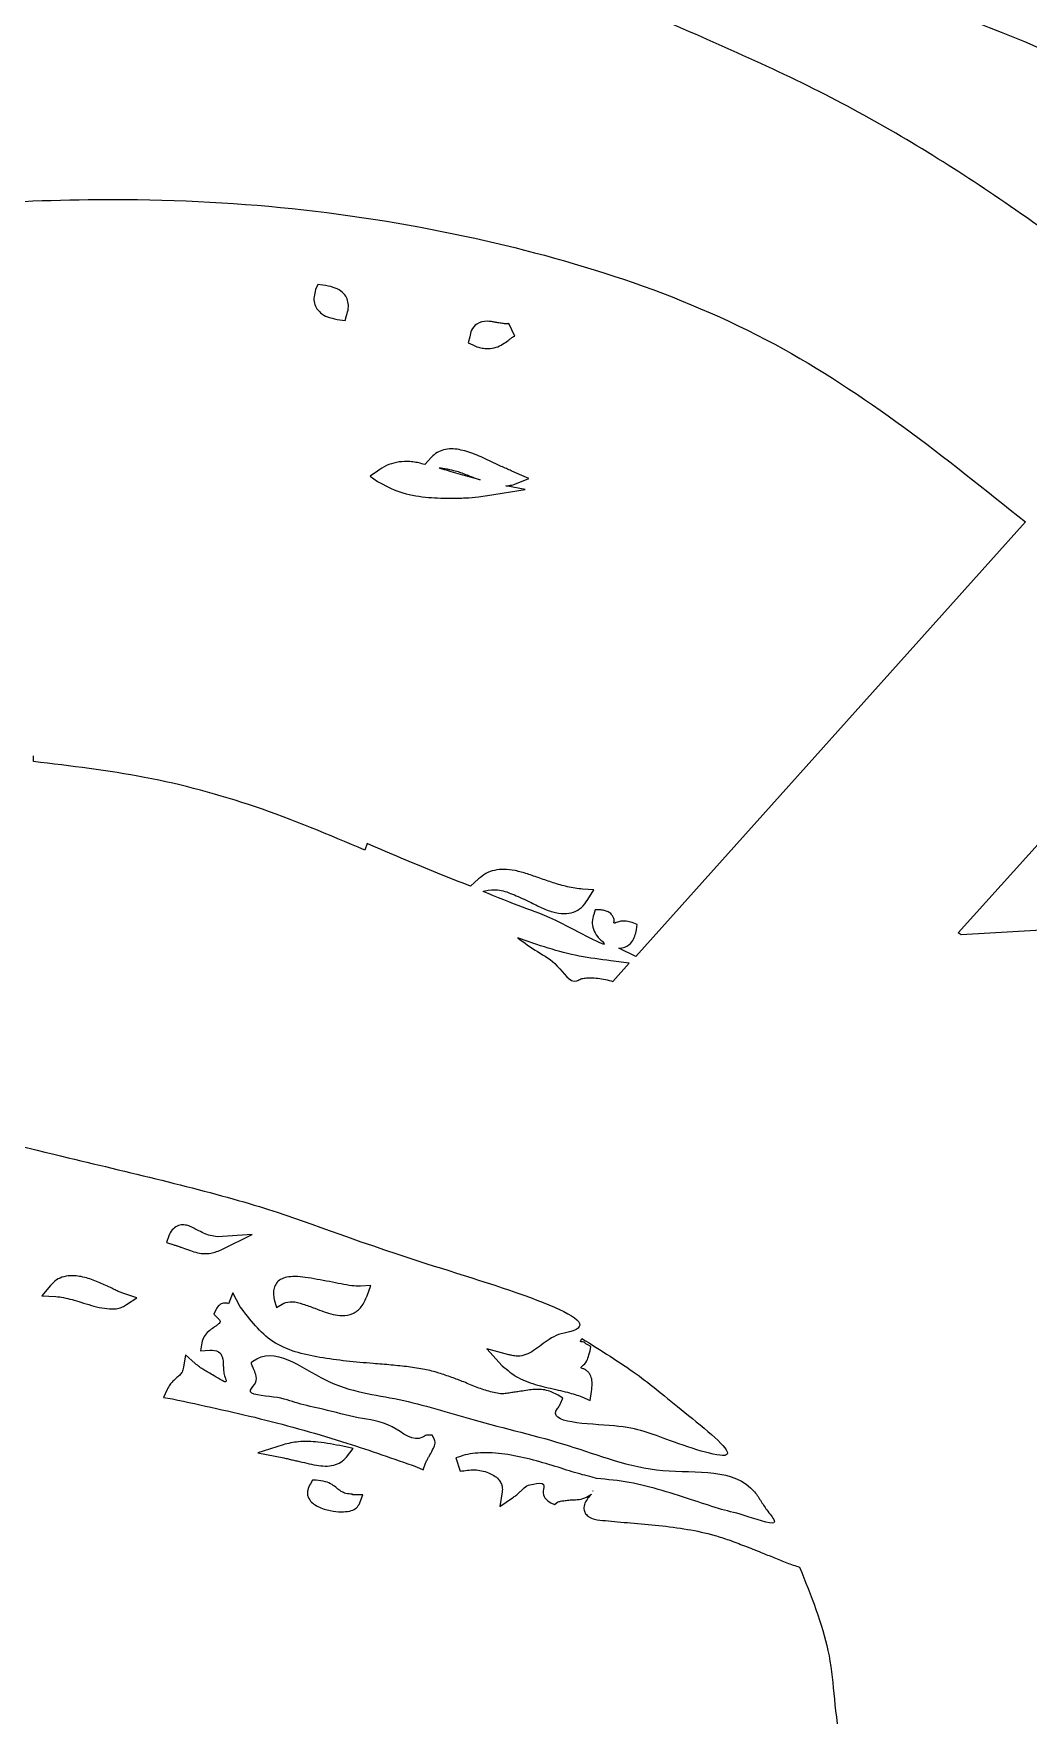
# Model space of a CAD drawing. Header units: inches. Extents: x 0.01 to 3.99, y 0.01 to 4.99.
# Drawn here: x 3.392 to 3.6113, y 1.3589 to 1.7299 of the extents above; entities that cross this region are included whole.
import ezdxf

# ---------------------------------------------------------------- set-up
doc = ezdxf.new("R2010")
doc.units = ezdxf.units.IN
doc.layers.add('Logo', color=7, linetype='CONTINUOUS')
doc.layers.add('outline', color=7, linetype='CONTINUOUS')

msp = doc.modelspace()

# ---------------------------------------------------------------- linework, layer by layer
at = {"layer": 'Logo', "color": 7}
for points in [[(3.455769, 1.674384), (3.45463, 1.674547), (3.454142, 1.673408)], [(3.459511, 1.666737), (3.46065, 1.666574), (3.460976, 1.667713)], [(3.498075, 1.663157), (3.496773, 1.665923)], [(3.488149, 1.662994), (3.487824, 1.661693)], [(3.608559, 1.274755), (3.613928, 1.274267), (3.619135, 1.321292), (3.630037, 1.341956), (3.650051, 1.339516), (3.695937, 1.328939), (3.667625, 1.360343), (3.71286, 1.382473), (3.817811, 1.334309), (3.627597, 1.50337), (3.693985, 1.536727), (3.596518, 1.531032), (3.595867, 1.53152), (3.629712, 1.569107), (3.629549, 1.569107), (3.652818, 1.594979), (3.691707, 1.594654), (3.659977, 1.603115), (3.800563, 1.625407), (3.653794, 1.655347), (3.644682, 1.664133)], [(3.487824, 1.661693), (3.4888, 1.661204)], [(3.479688, 1.636472), (3.478224, 1.634845)], [(3.46781, 1.63338), (3.466183, 1.632241)], [(3.498075, 1.630451), (3.501167, 1.631753), (3.498075, 1.633055)], [(3.466183, 1.632241), (3.46781, 1.631102)], [(3.492054, 1.628011), (3.500353, 1.629312), (3.496122, 1.630126)], [(3.610674, 1.622153), (3.52476, 1.526313), (3.521018, 1.528103)], [(3.391984, 1.56927), (3.391984, 1.570572)], [(3.466996, 1.550558), (3.465532, 1.551209), (3.465044, 1.549744)], [(3.490102, 1.543398), (3.488312, 1.541771)], [(3.491078, 1.540632), (3.491566, 1.540795)], [(3.514184, 1.538842), (3.515486, 1.540958), (3.513045, 1.54112)], [(3.516787, 1.536564), (3.515811, 1.536564), (3.515486, 1.535588)], [(3.524923, 1.532171), (3.525086, 1.53331), (3.523947, 1.533798)], [(3.519716, 1.520781), (3.523296, 1.524849), (3.519228, 1.525337)], [(3.421761, 1.464644), (3.421273, 1.46318)], [(3.421273, 1.46318), (3.4229, 1.462691)], [(3.43364, 1.461715), (3.440148, 1.464969), (3.432501, 1.464481)], [(3.395727, 1.453742), (3.393774, 1.451464), (3.396866, 1.451301)], [(3.414765, 1.450976), (3.411836, 1.451952)], [(3.412487, 1.449511), (3.414765, 1.450976)], [(3.437545, 1.449023), (3.435918, 1.452115), (3.434941, 1.449674)], [(3.44503, 1.45065), (3.445518, 1.448861), (3.447145, 1.449837)], [(3.465532, 1.451464), (3.466345, 1.453742), (3.464067, 1.453579)], [(3.432175, 1.448372), (3.431687, 1.447396), (3.432501, 1.446583)], [(3.429084, 1.44105), (3.428758, 1.43926), (3.430873, 1.439423)], [(3.496773, 1.438447), (3.491892, 1.439749), (3.495309, 1.436006)], [(3.512719, 1.441701), (3.512882, 1.442027)], [(3.514672, 1.43926), (3.514835, 1.440237), (3.514021, 1.440725)], [(3.427619, 1.436494), (3.425504, 1.438447), (3.425016, 1.435681)], [(3.421436, 1.430799), (3.420622, 1.429009), (3.422575, 1.428684)], [(3.508163, 1.427708), (3.508651, 1.428847), (3.507675, 1.429497)], [(3.512882, 1.429172), (3.514672, 1.428358), (3.514997, 1.430311)], [(3.446982, 1.418595), (3.44145, 1.416806)], [(3.460976, 1.415829), (3.46244, 1.417782), (3.460162, 1.41827)], [(3.480339, 1.419897), (3.479851, 1.420711), (3.479037, 1.420711)], [(3.44145, 1.416806), (3.447145, 1.415667)], [(3.476434, 1.413714), (3.477898, 1.413063), (3.478386, 1.414528)], [(3.485058, 1.415667), (3.486034, 1.412738)], [(3.454304, 1.410785), (3.453491, 1.410785), (3.453003, 1.409972)], [(3.516136, 1.411111), (3.51516, 1.411436)], [(3.463742, 1.405416), (3.464556, 1.407531), (3.462278, 1.407531), (3.462278, 1.407694)], [(3.495309, 1.408182), (3.494821, 1.404927), (3.497587, 1.40688)], [(3.514997, 1.407694), (3.514835, 1.407531)], [(3.506048, 1.405741), (3.506862, 1.405416), (3.507512, 1.405904)]]:
    msp.add_lwpolyline(points, dxfattribs=at)
for points in [[(3.454467, 1.669178)], [(3.490427, 1.631428)], [(3.498726, 1.530381)], [(3.44503, 1.45065)], [(3.515323, 1.408344), (3.515323, 1.408344)], [(3.560883, 1.391585)]]:
    msp.add_lwpolyline(points, close=True, dxfattribs=at)
for points, knots in [([(3.644682, 1.664133), (3.631999, 1.673857), (3.607846, 1.692374), (3.568805, 1.71648), (3.541437, 1.728225), (3.527364, 1.734264)], [0, 0, 0, 0, 0.047935, 0.09129, 0.137178, 0.137178, 0.137178, 0.137178]), ([(3.324783, 1.679103), (3.324075, 1.679231), (3.322653, 1.679489), (3.320558, 1.680066), (3.318952, 1.6804), (3.317883, 1.680739), (3.317289, 1.680863), (3.307135, 1.681307), (3.353086, 1.689248), (3.371222, 1.692078), (3.423553, 1.694583), (3.483192, 1.688715), (3.556354, 1.665849), (3.592969, 1.636395), (3.610674, 1.622153)], [0, 0, 0, 0, 0.002156, 0.004335, 0.006514, 0.007073, 0.007694, 0.00834, 0.036585, 0.066046, 0.096869, 0.180304, 0.252678, 0.320437, 0.320437, 0.320437, 0.320437]), ([(3.454142, 1.673408), (3.454012, 1.672892), (3.453768, 1.671915), (3.4538, 1.670407), (3.454248, 1.669581), (3.454467, 1.669178)], [0, 0, 0, 0, 0.001598, 0.003023, 0.004382, 0.004382, 0.004382, 0.004382]), ([(3.460976, 1.667713), (3.461142, 1.66823), (3.461455, 1.669203), (3.461359, 1.670684), (3.460864, 1.67207), (3.4597, 1.673224), (3.457924, 1.674035), (3.45654, 1.674259), (3.455769, 1.674384)], [0, 0, 0, 0, 0.001615, 0.00304, 0.004369, 0.005946, 0.007803, 0.010139, 0.010139, 0.010139, 0.010139]), ([(3.454467, 1.669178), (3.454806, 1.668768), (3.455545, 1.667876), (3.457369, 1.667093), (3.458745, 1.666864), (3.459511, 1.666737)], [0, 0, 0, 0, 0.001577, 0.003434, 0.00577, 0.00577, 0.00577, 0.00577]), ([(3.496773, 1.665923), (3.496611, 1.665895), (3.496143, 1.665812), (3.495323, 1.665949), (3.494402, 1.666059), (3.49354, 1.666247), (3.492781, 1.666371), (3.491487, 1.666469), (3.489759, 1.666145), (3.488447, 1.664587), (3.488243, 1.663496), (3.488149, 1.662994)], [0, 0, 0, 0, 0.000493, 0.001418, 0.002459, 0.003282, 0.004063, 0.004764, 0.007188, 0.008971, 0.010489, 0.010489, 0.010489, 0.010489]), ([(3.4888, 1.661204), (3.48921, 1.661021), (3.489976, 1.660679), (3.49114, 1.660439), (3.492464, 1.660345), (3.493939, 1.660569), (3.495388, 1.661303), (3.496379, 1.662013), (3.497102, 1.662537), (3.497558, 1.662915), (3.497908, 1.663079), (3.498075, 1.663157)], [0, 0, 0, 0, 0.001344, 0.00251, 0.003542, 0.005319, 0.006901, 0.008367, 0.008974, 0.009582, 0.010132, 0.010132, 0.010132, 0.010132]), ([(3.498075, 1.633055), (3.497734, 1.633219), (3.497033, 1.633558), (3.495945, 1.634039), (3.49393, 1.634885), (3.491195, 1.636308), (3.487661, 1.637746), (3.484669, 1.63839), (3.48242, 1.638132), (3.480888, 1.637517), (3.480088, 1.63682), (3.479688, 1.636472)], [0, 0, 0, 0, 0.001135, 0.002335, 0.003569, 0.007691, 0.01157, 0.015017, 0.016711, 0.018297, 0.019878, 0.019878, 0.019878, 0.019878]), ([(3.478224, 1.634845), (3.477791, 1.634953), (3.47693, 1.635167), (3.47563, 1.635424), (3.473971, 1.635548), (3.471995, 1.635353), (3.469749, 1.634669), (3.468463, 1.633814), (3.46781, 1.63338)], [0, 0, 0, 0, 0.001339, 0.002663, 0.003968, 0.006317, 0.008583, 0.010926, 0.010926, 0.010926, 0.010926]), ([(3.490427, 1.631428), (3.490278, 1.63148), (3.48999, 1.631582), (3.489562, 1.631761), (3.488454, 1.632149), (3.486522, 1.632938), (3.48474, 1.633579), (3.480446, 1.634336), (3.482407, 1.633715), (3.483205, 1.633523), (3.484478, 1.633071), (3.486148, 1.632591), (3.488283, 1.632046), (3.489712, 1.631634), (3.490427, 1.631428)], [0, 0, 0, 0, 0.000475, 0.000916, 0.00139, 0.004019, 0.006658, 0.009358, 0.010259, 0.011185, 0.012086, 0.014218, 0.016444, 0.01868, 0.01868, 0.01868, 0.01868]), ([(3.46781, 1.631102), (3.469418, 1.630224), (3.472724, 1.628419), (3.478267, 1.627563), (3.483128, 1.627301), (3.487032, 1.627424), (3.489807, 1.627621), (3.491399, 1.627897), (3.492054, 1.628011)], [0, 0, 0, 0, 0.005459, 0.01122, 0.016592, 0.020082, 0.022931, 0.024926, 0.024926, 0.024926, 0.024926]), ([(3.496122, 1.630126), (3.49634, 1.630136), (3.496778, 1.630158), (3.497428, 1.630291), (3.497858, 1.630398), (3.498075, 1.630451)], [0, 0, 0, 0, 0.000653, 0.001315, 0.001984, 0.001984, 0.001984, 0.001984]), ([(3.465044, 1.549744), (3.457065, 1.553115), (3.441316, 1.559768), (3.416744, 1.566361), (3.400174, 1.568308), (3.391984, 1.56927)], [0, 0, 0, 0, 0.025967, 0.051256, 0.075975, 0.075975, 0.075975, 0.075975]), ([(3.488312, 1.541771), (3.48589, 1.542744), (3.481088, 1.544674), (3.473978, 1.547594), (3.469307, 1.549577), (3.466996, 1.550558)], [0, 0, 0, 0, 0.00783, 0.015527, 0.023056, 0.023056, 0.023056, 0.023056]), ([(3.513045, 1.54112), (3.511922, 1.541279), (3.509712, 1.541592), (3.506582, 1.542522), (3.503661, 1.54354), (3.500904, 1.544516), (3.498261, 1.545271), (3.495799, 1.545605), (3.493595, 1.545372), (3.491647, 1.5447), (3.490619, 1.543834), (3.490102, 1.543398)], [0, 0, 0, 0, 0.003397, 0.006689, 0.00977, 0.012681, 0.015458, 0.018012, 0.020073, 0.022065, 0.024077, 0.024077, 0.024077, 0.024077]), ([(3.515486, 1.535588), (3.515329, 1.535049), (3.515017, 1.533974), (3.515383, 1.532238), (3.516024, 1.531033), (3.51665, 1.530259), (3.517053, 1.529917), (3.519893, 1.527378), (3.506361, 1.535037), (3.500414, 1.536775), (3.494171, 1.539354), (3.491078, 1.540632)], [0, 0, 0, 0, 0.001661, 0.003312, 0.005153, 0.005727, 0.006273, 0.006768, 0.016421, 0.025975, 0.035359, 0.035359, 0.035359, 0.035359]), ([(3.491566, 1.540795), (3.492472, 1.540933), (3.49452, 1.541247), (3.497689, 1.540012), (3.500809, 1.538668), (3.503669, 1.537123), (3.506316, 1.536087), (3.508814, 1.535627), (3.511058, 1.535938), (3.512934, 1.537052), (3.513751, 1.538222), (3.514184, 1.538842)], [0, 0, 0, 0, 0.002708, 0.006122, 0.009904, 0.012979, 0.015844, 0.018411, 0.020511, 0.022502, 0.024751, 0.024751, 0.024751, 0.024751]), ([(3.523947, 1.533798), (3.523524, 1.533916), (3.522722, 1.534141), (3.521531, 1.534124), (3.520805, 1.533849), (3.520358, 1.533764), (3.520218, 1.533675), (3.51984, 1.533552), (3.520089, 1.534401), (3.519762, 1.534936), (3.519418, 1.535676), (3.518685, 1.536163), (3.517794, 1.536518), (3.517137, 1.536548), (3.516787, 1.536564)], [0, 0, 0, 0, 0.001316, 0.002492, 0.003483, 0.003651, 0.003831, 0.003999, 0.004653, 0.005335, 0.006092, 0.006986, 0.007902, 0.008944, 0.008944, 0.008944, 0.008944]), ([(3.316972, 1.533798), (3.317188, 1.526324), (3.31771, 1.508251), (3.355751, 1.492834), (3.393786, 1.483096), (3.443888, 1.47155), (3.467179, 1.461393), (3.521888, 1.445485), (3.507694, 1.443015), (3.505691, 1.441899), (3.503952, 1.440567), (3.502299, 1.439359), (3.500601, 1.438378), (3.499137, 1.438074), (3.498106, 1.438156), (3.497459, 1.438299), (3.497014, 1.438395), (3.496773, 1.438447)], [0, 0, 0, 0, 0.0209, 0.050537, 0.106687, 0.150177, 0.189225, 0.224024, 0.2265, 0.228791, 0.230949, 0.233046, 0.234941, 0.236793, 0.23741, 0.238036, 0.238776, 0.238776, 0.238776, 0.238776]), ([(3.498726, 1.530381), (3.500188, 1.52932), (3.503127, 1.527187), (3.507544, 1.524945), (3.510395, 1.520026), (3.51263, 1.52141), (3.513688, 1.521554), (3.514954, 1.521624), (3.516436, 1.521512), (3.518069, 1.521234), (3.519164, 1.520933), (3.519716, 1.520781)], [0, 0, 0, 0, 0.005329, 0.010713, 0.016081, 0.017036, 0.018075, 0.019276, 0.020834, 0.022521, 0.024239, 0.024239, 0.024239, 0.024239]), ([(3.519228, 1.525337), (3.516905, 1.525639), (3.512248, 1.526245), (3.505409, 1.528051), (3.500958, 1.529603), (3.498726, 1.530381)], [0, 0, 0, 0, 0.007022, 0.014075, 0.021166, 0.021166, 0.021166, 0.021166]), ([(3.521018, 1.528103), (3.521473, 1.528156), (3.522576, 1.528283), (3.524329, 1.529631), (3.524702, 1.531225), (3.524923, 1.532171)], [0, 0, 0, 0, 0.001363, 0.003304, 0.006137, 0.006137, 0.006137, 0.006137]), ([(3.41509, 1.301115), (3.414788, 1.308112), (3.414041, 1.325444), (3.377756, 1.341073), (3.320442, 1.356391), (3.243422, 1.373889), (3.160601, 1.429382), (3.16317, 1.489256), (3.164508, 1.520455)], [0, 0, 0, 0, 0.019688, 0.048767, 0.103812, 0.205658, 0.285954, 0.373324, 0.373324, 0.373324, 0.373324]), ([(3.432501, 1.464481), (3.43197, 1.464532), (3.430915, 1.464634), (3.429473, 1.465261), (3.428179, 1.465888), (3.427056, 1.466541), (3.425971, 1.466971), (3.424802, 1.467156), (3.423555, 1.466899), (3.422421, 1.466001), (3.421993, 1.465121), (3.421761, 1.464644)], [0, 0, 0, 0, 0.00159, 0.003158, 0.00467, 0.005913, 0.007048, 0.008155, 0.00942, 0.010752, 0.012327, 0.012327, 0.012327, 0.012327]), ([(3.4229, 1.462691), (3.423119, 1.462627), (3.423559, 1.462497), (3.424194, 1.462234), (3.425218, 1.461946), (3.426497, 1.461407), (3.428111, 1.460889), (3.429635, 1.460685), (3.431053, 1.460817), (3.432374, 1.46114), (3.433211, 1.46152), (3.43364, 1.461715)], [0, 0, 0, 0, 0.000682, 0.001376, 0.002059, 0.00387, 0.005533, 0.007135, 0.008441, 0.009783, 0.011193, 0.011193, 0.011193, 0.011193]), ([(3.411836, 1.451952), (3.411585, 1.452034), (3.411023, 1.452216), (3.410166, 1.452627), (3.408679, 1.453372), (3.406509, 1.454369), (3.403676, 1.455478), (3.400965, 1.455967), (3.398706, 1.455735), (3.39695, 1.455049), (3.396135, 1.454178), (3.395727, 1.453742)], [0, 0, 0, 0, 0.000791, 0.00177, 0.002845, 0.005782, 0.008932, 0.011962, 0.013928, 0.015696, 0.017466, 0.017466, 0.017466, 0.017466]), ([(3.464067, 1.453579), (3.463427, 1.453585), (3.46199, 1.453597), (3.459723, 1.45407), (3.457178, 1.454572), (3.454542, 1.455059), (3.452005, 1.455525), (3.449764, 1.455754), (3.447905, 1.455612), (3.446459, 1.455169), (3.445423, 1.454282), (3.444996, 1.45311), (3.444795, 1.451879), (3.44495, 1.451068), (3.44503, 1.45065)], [0, 0, 0, 0, 0.001918, 0.004302, 0.006918, 0.009708, 0.012342, 0.014658, 0.016443, 0.017907, 0.019128, 0.020372, 0.021565, 0.022829, 0.022829, 0.022829, 0.022829]), ([(3.396866, 1.451301), (3.397442, 1.451222), (3.398653, 1.451057), (3.400499, 1.450603), (3.402516, 1.449951), (3.404701, 1.449324), (3.406961, 1.448735), (3.408908, 1.448477), (3.410444, 1.448602), (3.411573, 1.448904), (3.412189, 1.449314), (3.412487, 1.449511)], [0, 0, 0, 0, 0.001744, 0.003665, 0.005693, 0.008102, 0.010483, 0.012701, 0.013947, 0.015091, 0.016156, 0.016156, 0.016156, 0.016156]), ([(3.447145, 1.449837), (3.44776, 1.44998), (3.44918, 1.45031), (3.451498, 1.44958), (3.453812, 1.448783), (3.455998, 1.447904), (3.457991, 1.447266), (3.460144, 1.446952), (3.462436, 1.447365), (3.464506, 1.449003), (3.465173, 1.450603), (3.465532, 1.451464)], [0, 0, 0, 0, 0.001866, 0.004307, 0.007064, 0.009275, 0.011359, 0.013332, 0.015756, 0.01813, 0.020891, 0.020891, 0.020891, 0.020891]), ([(3.434941, 1.449674), (3.434836, 1.449718), (3.434643, 1.449798), (3.434364, 1.449833), (3.434003, 1.449844), (3.433466, 1.449771), (3.432711, 1.449296), (3.432375, 1.448717), (3.432175, 1.448372)], [0, 0, 0, 0, 0.000339, 0.000626, 0.000837, 0.001422, 0.002225, 0.003404, 0.003404, 0.003404, 0.003404]), ([(3.507675, 1.429497), (3.506828, 1.429923), (3.505078, 1.430803), (3.502036, 1.430854), (3.499696, 1.430399), (3.497948, 1.430147), (3.496811, 1.429989), (3.495059, 1.429665), (3.492648, 1.430273), (3.489724, 1.431151), (3.48696, 1.432426), (3.48413, 1.433454), (3.481281, 1.434466), (3.478102, 1.435281), (3.474581, 1.435778), (3.470781, 1.436179), (3.464227, 1.436694), (3.455462, 1.437514), (3.444132, 1.440264), (3.439712, 1.446141), (3.437545, 1.449023)], [0, 0, 0, 0, 0.002813, 0.005813, 0.008876, 0.009991, 0.011105, 0.012328, 0.015292, 0.018365, 0.021536, 0.024389, 0.027401, 0.030603, 0.034214, 0.038056, 0.042072, 0.053903, 0.064821, 0.075331, 0.075331, 0.075331, 0.075331]), ([(3.432501, 1.446583), (3.432663, 1.446449), (3.432912, 1.446246), (3.433109, 1.445947), (3.433194, 1.44564), (3.432786, 1.44527), (3.432312, 1.444881), (3.431475, 1.444337), (3.430524, 1.44361), (3.429451, 1.442528), (3.429207, 1.441548), (3.429084, 1.44105)], [0, 0, 0, 0, 0.000627, 0.000956, 0.001062, 0.001553, 0.00232, 0.003044, 0.004492, 0.005957, 0.007468, 0.007468, 0.007468, 0.007468]), ([(3.479037, 1.420711), (3.478887, 1.420701), (3.478589, 1.420681), (3.478149, 1.420496), (3.475917, 1.418913), (3.470744, 1.42367), (3.463482, 1.424308), (3.456635, 1.426309), (3.450018, 1.427604), (3.445977, 1.429337), (3.438156, 1.429524), (3.441283, 1.432193), (3.441046, 1.433985), (3.440536, 1.435235), (3.440165, 1.436032), (3.439931, 1.436685), (3.444969, 1.440715), (3.456676, 1.430556), (3.472522, 1.429207), (3.490373, 1.423359), (3.510101, 1.418982), (3.5293, 1.411034), (3.547654, 1.413633), (3.55246, 1.405996), (3.553718, 1.404023), (3.557044, 1.400052), (3.548464, 1.403253), (3.543905, 1.404116), (3.537264, 1.406447), (3.530646, 1.408485), (3.523439, 1.410496), (3.518547, 1.410908), (3.516136, 1.411111)], [0, 0, 0, 0, 0.000449, 0.00089, 0.001412, 0.0085, 0.016239, 0.02425, 0.029913, 0.035452, 0.040752, 0.042827, 0.04452, 0.045903, 0.046834, 0.047299, 0.047721, 0.064242, 0.081072, 0.097886, 0.119719, 0.141312, 0.162063, 0.164641, 0.167249, 0.169916, 0.175794, 0.181905, 0.188099, 0.195642, 0.203102, 0.210351, 0.210351, 0.210351, 0.210351]), ([(3.512882, 1.442027), (3.517082, 1.439401), (3.525306, 1.434259), (3.533806, 1.427046), (3.551436, 1.413022), (3.529974, 1.42009), (3.523429, 1.423271), (3.504631, 1.423254), (3.507809, 1.426924), (3.507987, 1.427326), (3.508107, 1.427585), (3.508163, 1.427708)], [0, 0, 0, 0, 0.01429, 0.027983, 0.041126, 0.053998, 0.0668, 0.0799, 0.08036, 0.080813, 0.081218, 0.081218, 0.081218, 0.081218]), ([(3.514021, 1.440725), (3.513852, 1.440825), (3.513526, 1.44102), (3.51315, 1.441365), (3.51249, 1.441221), (3.512587, 1.441504), (3.512692, 1.441575), (3.51271, 1.441658), (3.512719, 1.441701)], [0, 0, 0, 0, 0.00058, 0.001125, 0.001622, 0.00175, 0.001865, 0.001993, 0.001993, 0.001993, 0.001993]), ([(3.430873, 1.439423), (3.431559, 1.439424), (3.432732, 1.439426), (3.433787, 1.437796), (3.433776, 1.436319), (3.43386, 1.43488), (3.433965, 1.433814), (3.435067, 1.431617), (3.43151, 1.434094), (3.429618, 1.434887), (3.428258, 1.435981), (3.427619, 1.436494)], [0, 0, 0, 0, 0.001911, 0.003271, 0.005258, 0.006326, 0.007519, 0.008756, 0.011653, 0.014308, 0.016658, 0.016658, 0.016658, 0.016658]), ([(3.495309, 1.436006), (3.496439, 1.435052), (3.498759, 1.433094), (3.503168, 1.431664), (3.506838, 1.430841), (3.509599, 1.430177), (3.511341, 1.429706), (3.512398, 1.42934), (3.512882, 1.429172)], [0, 0, 0, 0, 0.004398, 0.009027, 0.013668, 0.015728, 0.017542, 0.01908, 0.01908, 0.01908, 0.01908]), ([(3.514997, 1.430311), (3.515078, 1.430893), (3.515224, 1.431938), (3.515037, 1.433413), (3.514531, 1.434438), (3.513855, 1.434975), (3.513382, 1.435345), (3.512246, 1.435498), (3.513822, 1.436531), (3.514225, 1.437709), (3.514515, 1.438716), (3.514672, 1.43926)], [0, 0, 0, 0, 0.001755, 0.003156, 0.004407, 0.005065, 0.005687, 0.006328, 0.007555, 0.008958, 0.010611, 0.010611, 0.010611, 0.010611]), ([(3.425016, 1.435681), (3.424941, 1.435312), (3.424805, 1.434634), (3.42415, 1.433828), (3.423376, 1.433265), (3.422684, 1.432553), (3.421949, 1.431794), (3.421613, 1.431142), (3.421436, 1.430799)], [0, 0, 0, 0, 0.001112, 0.002045, 0.003024, 0.003983, 0.00502, 0.006171, 0.006171, 0.006171, 0.006171]), ([(3.422575, 1.428684), (3.429054, 1.427304), (3.442004, 1.424545), (3.459971, 1.419472), (3.471325, 1.415501), (3.476434, 1.413714)], [0, 0, 0, 0, 0.01987, 0.039716, 0.055952, 0.055952, 0.055952, 0.055952]), ([(3.460162, 1.41827), (3.458346, 1.418609), (3.455126, 1.419211), (3.450647, 1.419438), (3.448116, 1.418856), (3.446982, 1.418595)], [0, 0, 0, 0, 0.005548, 0.009834, 0.01331, 0.01331, 0.01331, 0.01331]), ([(3.478386, 1.414528), (3.478471, 1.414694), (3.478671, 1.415091), (3.478982, 1.415695), (3.479544, 1.416599), (3.48008, 1.41764), (3.480649, 1.418867), (3.480436, 1.419574), (3.480339, 1.419897)], [0, 0, 0, 0, 0.000561, 0.001332, 0.00204, 0.003743, 0.00491, 0.005891, 0.005891, 0.005891, 0.005891]), ([(3.447145, 1.415667), (3.447471, 1.415602), (3.448127, 1.415473), (3.449092, 1.415208), (3.450472, 1.414949), (3.452199, 1.414493), (3.45425, 1.414042), (3.45625, 1.413807), (3.458103, 1.413992), (3.459777, 1.414648), (3.460578, 1.415437), (3.460976, 1.415829)], [0, 0, 0, 0, 0.000998, 0.002003, 0.003001, 0.005206, 0.007361, 0.009299, 0.011221, 0.012901, 0.014564, 0.014564, 0.014564, 0.014564]), ([(3.51516, 1.411436), (3.514436, 1.411612), (3.512944, 1.411975), (3.510665, 1.412628), (3.507329, 1.413723), (3.502875, 1.415061), (3.497362, 1.416384), (3.492787, 1.416893), (3.489386, 1.416733), (3.487129, 1.416402), (3.485737, 1.415908), (3.485058, 1.415667)], [0, 0, 0, 0, 0.002236, 0.004605, 0.00711, 0.012767, 0.018552, 0.02411, 0.026493, 0.028759, 0.030916, 0.030916, 0.030916, 0.030916]), ([(3.453003, 1.409972), (3.452762, 1.409524), (3.452341, 1.408739), (3.452315, 1.407552), (3.45288, 1.406104), (3.454692, 1.404749), (3.457243, 1.403992), (3.459644, 1.403726), (3.461527, 1.403861), (3.463025, 1.404329), (3.463516, 1.405073), (3.463742, 1.405416)], [0, 0, 0, 0, 0.001507, 0.00264, 0.003425, 0.006098, 0.008968, 0.011416, 0.013268, 0.014673, 0.015872, 0.015872, 0.015872, 0.015872]), ([(3.462278, 1.407694), (3.461783, 1.407711), (3.46091, 1.407741), (3.45974, 1.408257), (3.45882, 1.409039), (3.457753, 1.409875), (3.456213, 1.410569), (3.454997, 1.410707), (3.454304, 1.410785)], [0, 0, 0, 0, 0.001473, 0.002596, 0.003753, 0.005085, 0.006657, 0.008737, 0.008737, 0.008737, 0.008737]), ([(3.486034, 1.412738), (3.487104, 1.412904), (3.489202, 1.413231), (3.49216, 1.412577), (3.494223, 1.411452), (3.495061, 1.410154), (3.495386, 1.409198), (3.495336, 1.408532), (3.495309, 1.408182)], [0, 0, 0, 0, 0.00322, 0.006313, 0.008967, 0.009952, 0.010894, 0.011936, 0.011936, 0.011936, 0.011936]), ([(3.497587, 1.40688), (3.497844, 1.40705), (3.498342, 1.40738), (3.498979, 1.407949), (3.499724, 1.408696), (3.500716, 1.40963), (3.502303, 1.409918), (3.504902, 1.410415), (3.504157, 1.408263), (3.504601, 1.406701), (3.505546, 1.406074), (3.506048, 1.405741)], [0, 0, 0, 0, 0.000926, 0.001789, 0.002548, 0.004125, 0.005628, 0.007836, 0.009291, 0.010829, 0.012569, 0.012569, 0.012569, 0.012569]), ([(3.507512, 1.405904), (3.507737, 1.405993), (3.508266, 1.406203), (3.509215, 1.406252), (3.51043, 1.406442), (3.5119, 1.406422), (3.513567, 1.406748), (3.51452, 1.407378), (3.514997, 1.407694)], [0, 0, 0, 0, 0.00072, 0.001699, 0.002821, 0.004408, 0.006107, 0.007808, 0.007808, 0.007808, 0.007808]), ([(3.514835, 1.407531), (3.514555, 1.407195), (3.514001, 1.406531), (3.513331, 1.40541), (3.513261, 1.404235), (3.513678, 1.403268), (3.514517, 1.402599), (3.515982, 1.401948), (3.518171, 1.40188), (3.520811, 1.401515), (3.524748, 1.401298), (3.52989, 1.400802), (3.536102, 1.400012), (3.541274, 1.398917), (3.545436, 1.397559), (3.548831, 1.396248), (3.552151, 1.39497), (3.555234, 1.393662), (3.558032, 1.392512), (3.559943, 1.391891), (3.560883, 1.391585)], [0, 0, 0, 0, 0.001313, 0.002599, 0.003847, 0.004678, 0.00566, 0.006982, 0.009432, 0.012128, 0.014999, 0.021244, 0.027631, 0.033779, 0.037065, 0.040753, 0.044696, 0.047738, 0.050799, 0.053765, 0.053765, 0.053765, 0.053765]), ([(3.515323, 1.408344), (3.515323, 1.408355), (3.515323, 1.408376), (3.515323, 1.408456), (3.515323, 1.40827), (3.515323, 1.408456), (3.515323, 1.408376), (3.515323, 1.408355), (3.515323, 1.408344)], [0, 0, 0, 0, 0.000036, 0.000072, 0.000145, 0.000217, 0.000253, 0.000289, 0.000289, 0.000289, 0.000289]), ([(3.560883, 1.391585), (3.563398, 1.385304), (3.568596, 1.372317), (3.568197, 1.354728), (3.576226, 1.32767), (3.564418, 1.330164), (3.560035, 1.33037), (3.555698, 1.330747), (3.551127, 1.330957), (3.547282, 1.331968), (3.54124, 1.330243), (3.541817, 1.333024), (3.541563, 1.334114), (3.540857, 1.335598), (3.53918, 1.337098), (3.536449, 1.337801), (3.534723, 1.337206), (3.533872, 1.336912)], [0, 0, 0, 0, 0.01946, 0.040237, 0.063233, 0.067804, 0.072225, 0.076787, 0.080892, 0.085469, 0.090665, 0.091799, 0.092915, 0.094052, 0.096667, 0.099396, 0.102049, 0.102049, 0.102049, 0.102049])]:
    msp.add_open_spline(points, degree=3, knots=knots, dxfattribs=at)
at = {"layer": 'outline', "color": 7}
msp.add_open_spline([(3.669594, 1.685311), (3.660093, 1.692639), (3.641081, 1.707305), (3.618253, 1.72812), (3.569013, 1.740823), (3.603351, 1.763136), (3.616581, 1.782343), (3.631133, 1.802065), (3.645186, 1.820688), (3.655477, 1.836115), (3.682148, 1.865206), (3.629061, 1.839411), (3.600826, 1.833916), (3.564703, 1.821553), (3.533933, 1.806288), (3.502998, 1.792289), (3.482555, 1.782815), (3.472333, 1.778078)], degree=3, knots=[0, 0, 0, 0, 0.035129, 0.070298, 0.105445, 0.131073, 0.156639, 0.182269, 0.2035, 0.224733, 0.245965, 0.282916, 0.319882, 0.356776, 0.390599, 0.424423, 0.458247, 0.458247, 0.458247, 0.458247], dxfattribs=at)

doc.saveas('drawing.dxf')
